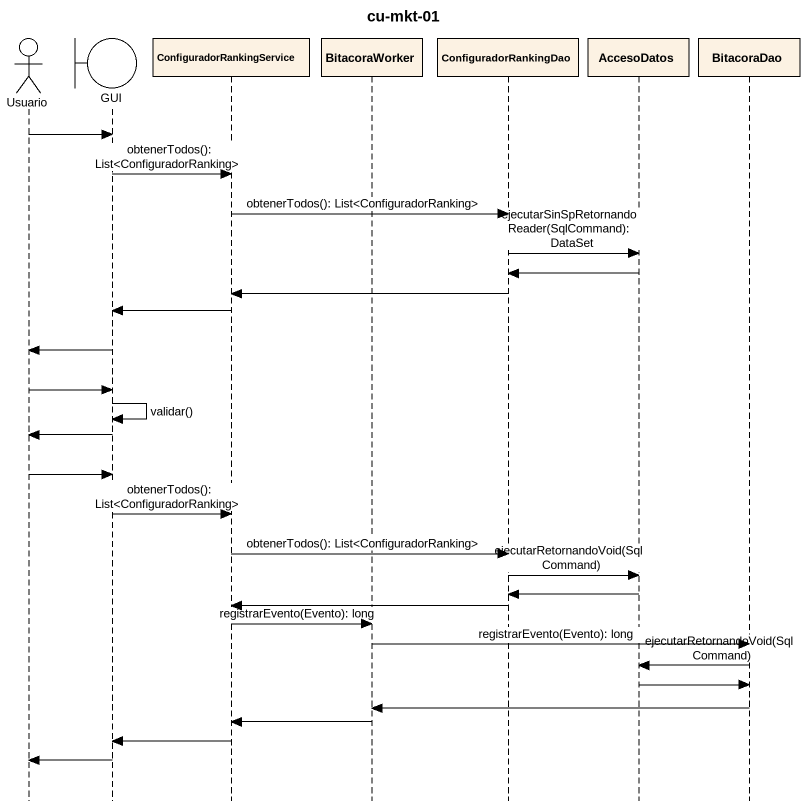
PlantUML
@startuml
title cu-mkt-01
hide footbox
actor Usuario
boundary GUI
participant ConfiguradorRankingService
participant BitacoraWorker
participant ConfiguradorRankingDao
participant AccesoDatos
participant BitacoraDao

Usuario -> GUI
GUI -> ConfiguradorRankingService : obtenerTodos(): List<ConfiguradorRanking>
ConfiguradorRankingService -> ConfiguradorRankingDao : obtenerTodos(): List<ConfiguradorRanking>
ConfiguradorRankingDao -> AccesoDatos : ejecutarSinSpRetornandoReader(SqlCommand): DataSet
AccesoDatos -> ConfiguradorRankingDao
ConfiguradorRankingDao -> ConfiguradorRankingService
ConfiguradorRankingService -> GUI
GUI -> Usuario
Usuario -> GUI
GUI -> GUI : validar()
GUI -> Usuario
Usuario -> GUI
GUI -> ConfiguradorRankingService : obtenerTodos(): List<ConfiguradorRanking>
ConfiguradorRankingService -> ConfiguradorRankingDao : obtenerTodos(): List<ConfiguradorRanking>
ConfiguradorRankingDao -> AccesoDatos : ejecutarRetornandoVoid(SqlCommand)
AccesoDatos -> ConfiguradorRankingDao
ConfiguradorRankingDao -> ConfiguradorRankingService
ConfiguradorRankingService -> BitacoraWorker : registrarEvento(Evento): long
BitacoraWorker -> BitacoraDao : registrarEvento(Evento): long
BitacoraDao -> AccesoDatos : ejecutarRetornandoVoid(SqlCommand)
AccesoDatos -> BitacoraDao
BitacoraDao -> BitacoraWorker
BitacoraWorker -> ConfiguradorRankingService
ConfiguradorRankingService -> GUI
GUI -> Usuario
@enduml
